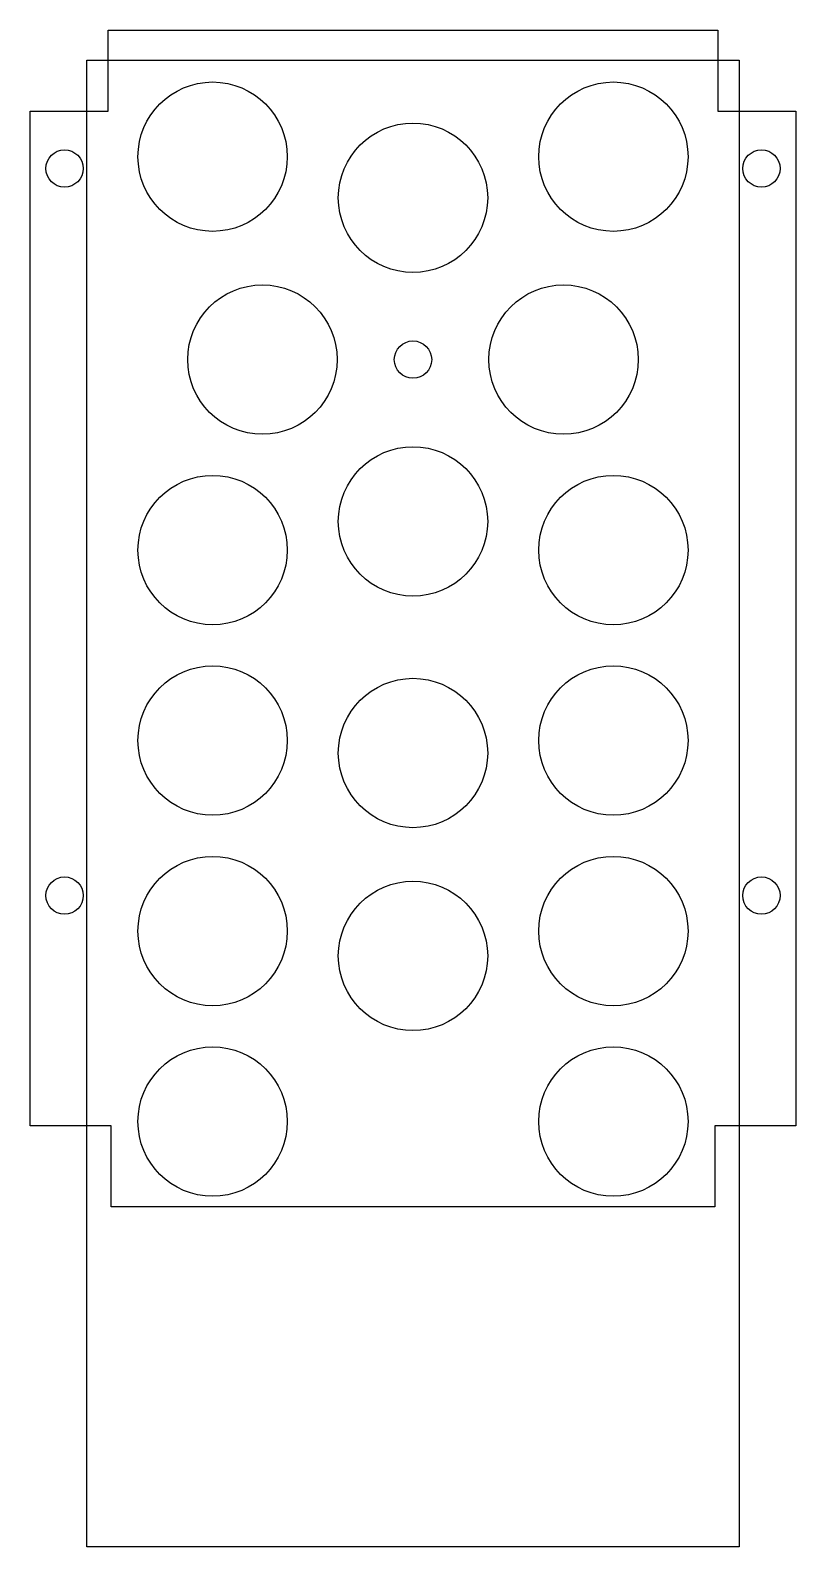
# Model space of a CAD drawing. Header units: millimetres. Extents: x 0 to 62, y -115 to 6.
import ezdxf

# ---------------------------------------------------------------- set-up
doc = ezdxf.new("R2010")
doc.units = ezdxf.units.MM
doc.layers.get('0').update_dxf_attribs({"linetype": 'CONTINUOUS'})

msp = doc.modelspace()

# ---------------------------------------------------------------- linework, layer by layer
for points in [[(6.25, 6.5), (55.25, 6.5), (55.25, 0), (61.5, 0), (61.5, -81.5), (55, -81.5), (55, -88), (6.5, -88), (6.5, -81.5), (0, -81.5), (0, 0), (6.25, 0)], [(4.55, 4.1), (56.95, 4.1), (56.95, -115.3), (4.55, -115.3)]]:
    msp.add_lwpolyline(points, close=True)
for centre, radius in [((14.65, -3.65), 6), ((46.85, -3.65), 6), ((30.75, -6.95), 6), ((2.75, -4.6), 1.5), ((58.75, -4.6), 1.5), ((18.65, -19.95), 6), ((42.85, -19.95), 6), ((30.75, -19.95), 1.5), ((30.75, -32.95), 6), ((14.65, -35.25), 6), ((46.85, -35.25), 6), ((14.65, -50.55), 6), ((46.85, -50.55), 6), ((30.75, -51.55), 6), ((14.65, -65.85), 6), ((46.85, -65.85), 6), ((2.75, -63), 1.5), ((30.75, -67.85), 6), ((58.75, -63), 1.5), ((14.65, -81.15), 6), ((46.85, -81.15), 6)]:
    msp.add_circle(centre, radius)

doc.saveas('drawing.dxf')
